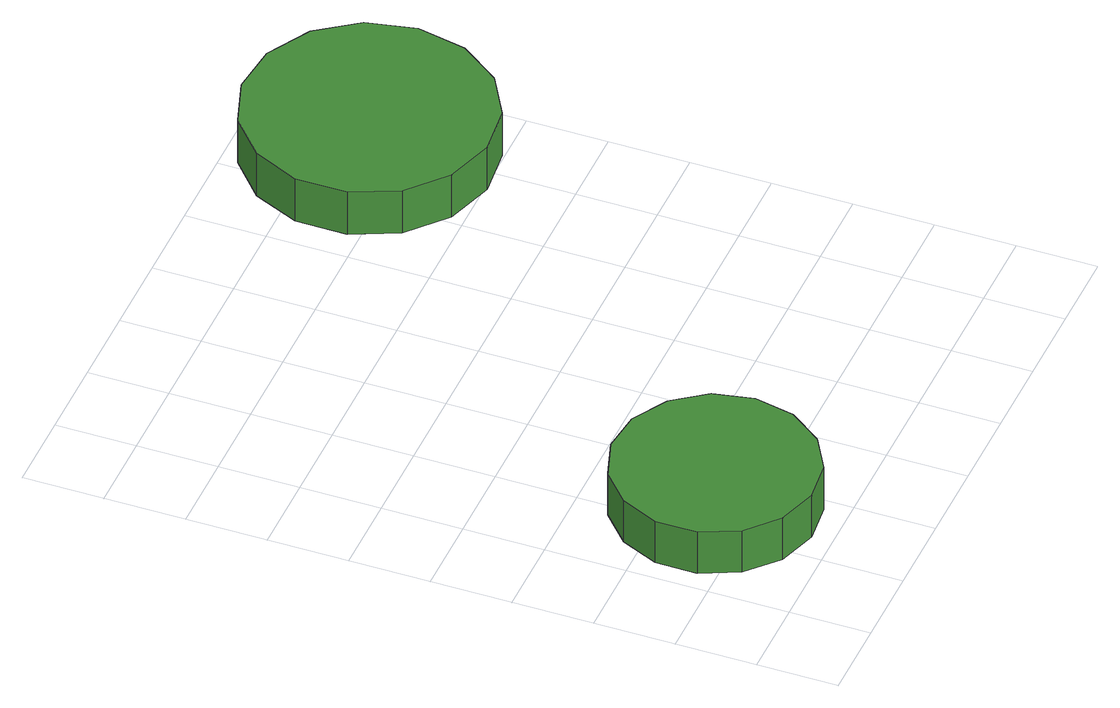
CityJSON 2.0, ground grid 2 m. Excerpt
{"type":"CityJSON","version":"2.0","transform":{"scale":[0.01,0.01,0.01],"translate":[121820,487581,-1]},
"CityObjects":{
"tree1":{"type":"SolitaryVegetationObject","attributes":{"function":"something"},"geometry":[{"type":"MultiSurface","lod":"1","boundaries":[[[0,1,2,3,4,5,6,7,8,9,10,11,12,13,14]],[[15,16,17,18,19,20,21,22,23,24,25,26,27,28,29]],[[0,29,28,1]],[[1,28,27,2]],[[2,27,26,3]],[[3,26,25,4]],[[4,25,24,5]],[[5,24,23,6]],[[6,23,22,7]],[[7,22,21,8]],[[8,21,20,9]],[[9,20,19,10]],[[10,19,18,11]],[[11,18,17,12]],[[12,17,16,13]],[[13,16,15,14]],[[14,15,29,0]]]}]},
"tree2":{"type":"SolitaryVegetationObject","attributes":{"function":"something"},"geometry":[{"type":"MultiSurface","lod":"1","boundaries":[[[30,31,32,33,34,35,36,37,38,39,40,41,42,43,44]],[[45,46,47,48,49,50,51,52,53,54,55,56,57,58,59]],[[30,59,58,31]],[[31,58,57,32]],[[32,57,56,33]],[[33,56,55,34]],[[34,55,54,35]],[[35,54,53,36]],[[36,53,52,37]],[[37,52,51,38]],[[38,51,50,39]],[[39,50,49,40]],[[40,49,48,41]],[[41,48,47,42]],[[42,47,46,43]],[[43,46,45,44]],[[44,45,59,30]]]}]}
},
"vertices":[
[542,298,182],[521,398,182],[460,481,182],[371,533,182],[269,544,182],[171,512,182],[95,443,182],[53,349,182],[53,246,182],[95,152,182],[171,83,182],[269,51,182],[371,62,182],[460,114,182],[521,197,182],[521,197,59],[460,114,59],[371,62,59],[269,51,59],[171,83,59],[95,152,59],[53,246,59],[53,349,59],[95,443,59],[171,512,59],[269,544,59],[371,533,59],[460,481,59],[521,398,59],[542,298,59],
[1389,1461,263],[1363,1584,263],[1289,1686,263],[1179,1749,263],[1054,1762,263],[934,1723,263],[840,1639,263],[789,1524,263],[789,1397,263],[840,1282,263],[934,1198,263],[1054,1159,263],[1179,1172,263],[1289,1235,263],[1363,1337,263],[1363,1337,138],[1289,1235,138],[1179,1172,138],[1054,1159,138],[934,1198,138],[840,1282,138],[789,1397,138],[789,1524,138],[840,1639,138],[934,1723,138],[1054,1762,138],[1179,1749,138],[1289,1686,138],[1363,1584,138],[1389,1461,138]
]}
